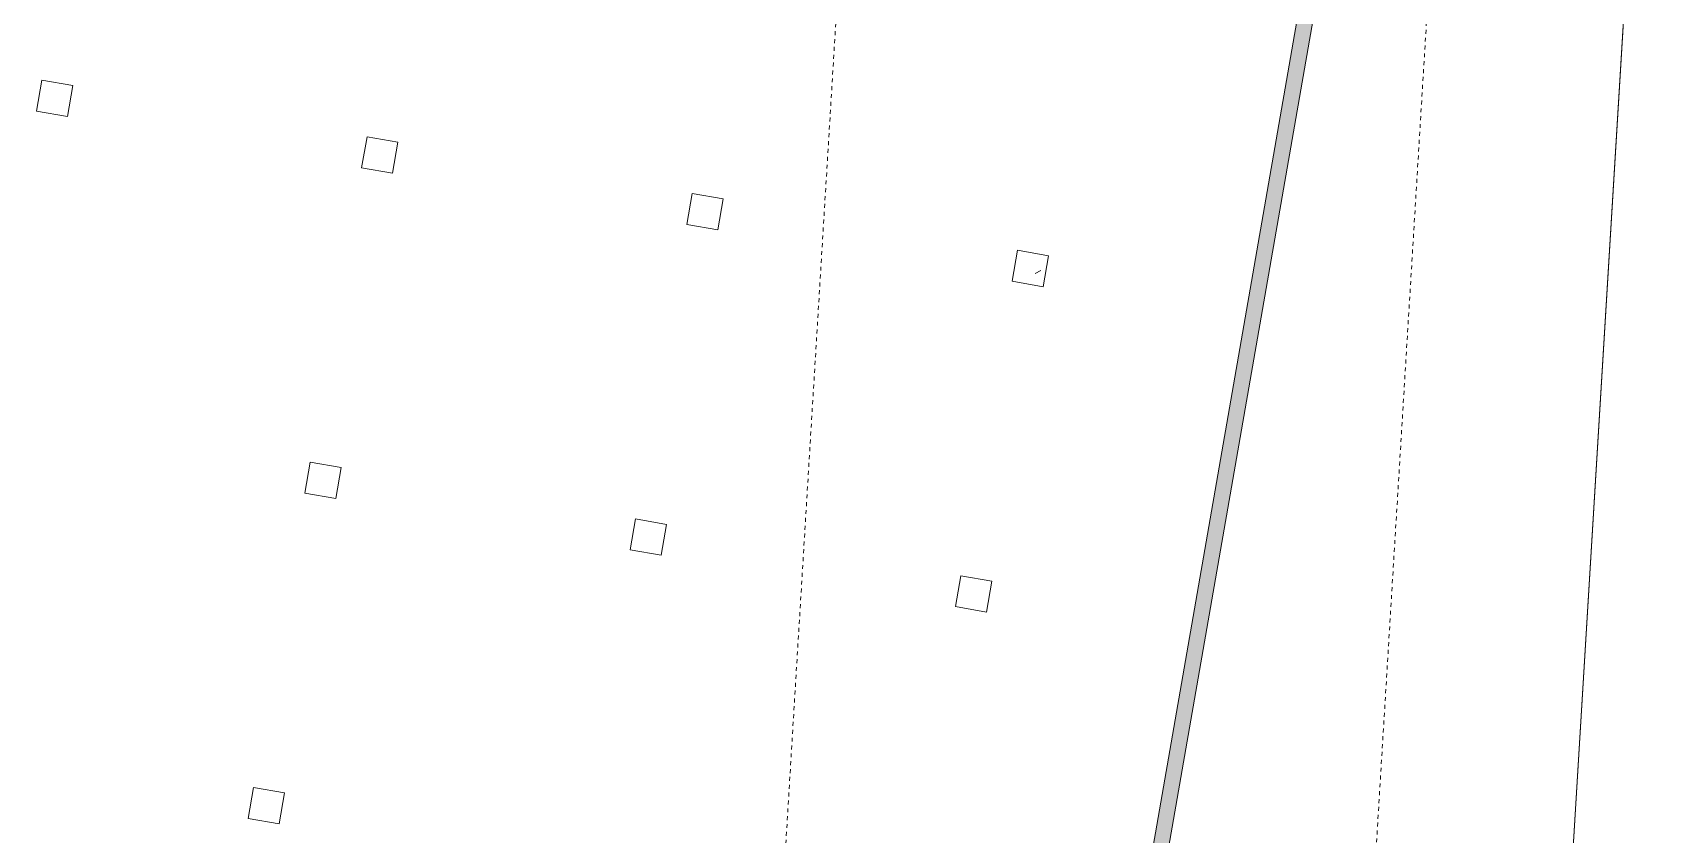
# Model space of a CAD drawing. Extents: x 274235 to 276654, y 142848 to 144425.
# Drawn here: x 275943.09 to 275984.88, y 143092.69 to 143113.07 of the extents above; entities that cross this region are included whole.
import ezdxf

# ---------------------------------------------------------------- set-up
doc = ezdxf.new("R2010")
doc.units = 0
doc.header["$LTSCALE"] = 1.5
doc.linetypes.add('IMPORT-SITE-SETBACK$0$_ACM-G-DASHED _2_', pattern=[19.05, 12.7, -6.35])
doc.linetypes.add('IMPORT-SITE-SETBACK$0$_ACM-G-DIVIDE _2_', pattern=[31.75, 12.7, -6.35, 0, -6.35, 0, -6.35])
doc.layers.get('0').update_dxf_attribs({"linetype": 'CONTINUOUS', "lineweight": 0})
for name, color, linetype, lineweight in [('_ACM-A-DETL', 7, 'CONTINUOUS', 5), ('_ACM-A-SITE-PROP-ESMT', 10, 'CONTINUOUS', 5), ('_ACM-A-WALL-FULL', 6, 'CONTINUOUS', 13), ('_ACM-A-WALL-PATT', 8, 'CONTINUOUS', 9), ('_ACM-S-STRU-CLOS', 5, 'CONTINUOUS', 5), ('SITE for basement_dwg', 8, 'CONTINUOUS', 5), ('SITE-SETBACK$0$_ACM-A-SITE-SETB-GREN', 7, 'IMPORT-SITE-SETBACK$0$_ACM-G-DIVIDE _2_', 18), ('SITE-SETBACK$0$_ACM-A-SITE-SETB-HIRS', 7, 'IMPORT-SITE-SETBACK$0$_ACM-G-DASHED _2_', 18), ('SITE-SETBACK$0$JZD', 250, 'CONTINUOUS', 5)]:
    doc.layers.add(name, color=color, linetype=linetype, lineweight=lineweight)

# ---------------------------------------------------------------- blocks, each defined once
blk = doc.blocks.new('SITE for basement_dwg-3947335-B1_Working')
at = {"layer": 'SITE-SETBACK$0$_ACM-A-SITE-SETB-GREN', "flags": 128}
blk.add_lwpolyline([(97632, 123288), (98317, 99748), (104047, 48720), (105298, 42930)], dxfattribs=at)
at = {"layer": 'SITE-SETBACK$0$_ACM-A-SITE-SETB-HIRS', "flags": 128}
blk.add_lwpolyline([(-37024, 263715), (-36076, 263611), (-34554, 263447), (-33352, 263320), (-32150, 263194), (-30949, 263069), (-29747, 262946), (-28545, 262824), (-27343, 262704), (-26141, 262585), (-24939, 262468), (-23737, 262352), (-22534, 262237), (-21332, 262124), (-20130, 262012), (-18927, 261902), (-17724, 261793), (-16521, 261685), (-15319, 261579), (-14116, 261475), (-12913, 261371), (-11710, 261270), (-10506, 261169), (-9303, 261071), (-8100, 260973), (-6896, 260877), (-5693, 260782), (-4490, 260689), (-3286, 260597), (-2082, 260507), (-879, 260418), (325, 260331), (1529, 260244), (2732, 260160), (3936, 260077), (5140, 259995), (6344, 259915), (7548, 259836), (8752, 259758), (9956, 259682), (11160, 259607), (12364, 259534), (13568, 259462), (14772, 259392), (15976, 259323), (17180, 259255), (18384, 259189), (19588, 259125), (20793, 259062), (21997, 259000), (23201, 258939), (24405, 258880), (25609, 258823), (26813, 258767), (28017, 258712), (29221, 258659), (30425, 258607), (31629, 258556), (32834, 258507), (34038, 258460), (35242, 258414), (36446, 258369), (37649, 258326), (38853, 258284), (40057, 258243), (41261, 258204), (42465, 258167), (43668, 258131), (44872, 258096), (46076, 258062), (47280, 258031), (48483, 258000), (49687, 257971), (50890, 257943), (52094, 257917), (53297, 257892), (54500, 257869), (55703, 257847), (56906, 257826), (58110, 257807), (59312, 257790), (60515, 257773), (61718, 257758), (62921, 257745), (64123, 257733), (65326, 257722), (66529, 257713), (67731, 257705), (68933, 257699), (70135, 257694), (71338, 257690), (72540, 257688), (73739, 257688), (108728, 257688), (113293, 100805), (118869, 51146), (124297, 26010), (123861, 26088), (121198, 26537), (118535, 26965), (115855, 27370), (113185, 27752), (110514, 28114), (107834, 28454), (105151, 28770), (102477, 29064), (101419, 29173), (99333, 29380), (97250, 29572), (95386, 29736), (93329, 29906), (91274, 30066), (89286, 30211), (87281, 30350), (85266, 30483), (82981, 30625), (52802, 29105), (-37025, 33302)], dxfattribs=at)
at = {"layer": 'SITE-SETBACK$0$JZD', "flags": 128}
blk.add_lwpolyline([(113585, 262688), (118285, 101157), (123810, 51955), (130771, 19718), (128236, 20210), (125625, 20697), (123008, 21161), (120385, 21604), (117764, 22025), (115128, 22423), (112494, 22800), (109864, 23157), (107228, 23490), (104585, 23802), (101945, 24092), (100915, 24199), (98857, 24403), (96801, 24592), (94962, 24754), (92929, 24922), (90898, 25080), (88931, 25224)], dxfattribs=at)
blk = doc.blocks.new('M_Concrete-Rectangular-Column - 800 x 800mm-V814-B1_Working')
at = {"layer": '_ACM-S-STRU-CLOS'}
h = blk.add_hatch(dxfattribs=at)
h.set_pattern_fill('FP_513', color=256, style=0, pattern_type=2)
h.set_pattern_definition([(50, (-697804, -654804.6), (3643.682, -318.781), [381, -4191]), (355, (-697804, -654804.6), (-704.856, 3821.136), [304.8, -3352.8]), (100.451, (-697500.5, -654831), (2938.852, 3502.332), [323.8, -3561.801]), (46.184, (-697804, -653788.6), (5421.582, -840.855), [571.5, -6286.5]), (96.636, (-697352.3, -653858.6), (4748.05, 4948.55), [485.7, -5342.702]), (351.184, (-697804, -653788.6), (4748.1, 4948.506), [457.2, -5029.2]), (21, (-697296, -654042.6), (3032.288, -2045.3045), [381, -4191]), (326, (-697296, -654042.6), (1236.042, 3683.762), [304.8, -3352.8]), (71.451, (-697043.4, -654213), (4268.343, 1638.425), [323.8, -3561.801]), (37.5, (-697804.1, -654804.6), (61.772, 1691.1008), [167.64, -3144.52, 167.64, -6601.46]), (37.5, (-697804.1, -654804.6), (61.772, 1691.1008), [-3479.8, -3235.96, 167.64, -3197.86]), (7.5, (-697804.1, -654804.6), (1336.3933, 2003.6115), [167.64, -1772.92, 167.64, -4351.02]), (7.5, (-697804.1, -654804.6), (1336.3933, 2003.6115), [-2108.2, -3068.32, 167.64, -1115.06]), (327.5, (-698937, -654804.6), (2711.8178, -114.5786), [167.64, -1102.36, -9220.2]), (327.5, (-698937, -654804.6), (2711.8178, -114.5786), [-1270, 167.64, -3794.76, -5257.8]), (327.5, (-698937, -654804.6), (2711.8178, -114.5786), [-5232.4, 167.64, -5090.16]), (317.5, (-699445, -654804.6), (2962.5856, 508.5334), [167.64, -1483.36, 167.64, -6197.6]), (317.5, (-699445, -654804.6), (2962.5856, 508.5334), [-1818.64, -2463.8, 167.64, -3566.16])])
h.paths.add_polyline_path([(400, -400), (400, 400), (-400, 400), (-400, -400)])
at = {"layer": '_ACM-A-DETL', "color": 250}
for p, q in [((400, 400), (-400, 400)), ((-400, 400), (-400, -400)), ((400, -400), (400, 400)), ((-400, -400), (400, -400))]:
    blk.add_line(p, q, dxfattribs=at)
blk = doc.blocks.new('M_Concrete-Rectangular-Column - 800 x 800mm-V824-B1_Working')
at = {"layer": '_ACM-A-DETL', "color": 250}
for p, q in [((400, 400), (-400, 400)), ((-400, 400), (-400, -400)), ((400, -400), (400, 400)), ((-400, -400), (400, -400))]:
    blk.add_line(p, q, dxfattribs=at)
blk = doc.blocks.new('M_Concrete-Rectangular-Column - 800 x 800mm-V825-B1_Working')
at = {"layer": '_ACM-S-STRU-CLOS'}
h = blk.add_hatch(dxfattribs=at)
h.set_pattern_fill('FP_520', color=256, style=0, pattern_type=2)
h.set_pattern_definition([(50, (-706204, -646404.6), (3643.682, -318.781), [381, -4191]), (355, (-706204, -646404.6), (-704.856, 3821.136), [304.8, -3352.8]), (100.451, (-705900.5, -646431), (2938.852, 3502.332), [323.8, -3561.801]), (46.184, (-706204, -645388.6), (5421.582, -840.855), [571.5, -6286.5]), (96.636, (-705752.3, -645458.6), (4748.05, 4948.55), [485.7, -5342.702]), (351.184, (-706204, -645388.6), (4748.1, 4948.506), [457.2, -5029.2]), (21, (-705696, -645642.6), (3032.288, -2045.3045), [381, -4191]), (326, (-705696, -645642.6), (1236.042, 3683.762), [304.8, -3352.8]), (71.451, (-705443.4, -645813), (4268.343, 1638.425), [323.8, -3561.801]), (37.5, (-706204.1, -646404.6), (61.772, 1691.1008), [167.64, -3144.52, 167.64, -6601.46]), (37.5, (-706204.1, -646404.6), (61.772, 1691.1008), [-3479.8, -3235.96, 167.64, -3197.86]), (7.5, (-706204.1, -646404.6), (1336.3933, 2003.6115), [167.64, -1772.92, 167.64, -4351.02]), (7.5, (-706204.1, -646404.6), (1336.3933, 2003.6115), [-2108.2, -3068.32, 167.64, -1115.06]), (327.5, (-707337, -646404.6), (2711.8178, -114.5786), [167.64, -1102.36, -9220.2]), (327.5, (-707337, -646404.6), (2711.8178, -114.5786), [-1270, 167.64, -3794.76, -5257.8]), (327.5, (-707337, -646404.6), (2711.8178, -114.5786), [-5232.4, 167.64, -5090.16]), (317.5, (-707845, -646404.6), (2962.5856, 508.5334), [167.64, -1483.36, 167.64, -6197.6]), (317.5, (-707845, -646404.6), (2962.5856, 508.5334), [-1818.64, -2463.8, 167.64, -3566.16])])
h.paths.add_polyline_path([(400, -400), (400, 400), (-400, 400), (-400, -400)])
at = {"layer": '_ACM-A-DETL', "color": 250}
for p, q in [((400, 400), (-400, 400)), ((-400, 400), (-400, -400)), ((400, -400), (400, 400)), ((-400, -400), (400, -400))]:
    blk.add_line(p, q, dxfattribs=at)
blk = doc.blocks.new('M_Concrete-Rectangular-Column - 800 x 800mm-V826-B1_Working')
at = {"layer": '_ACM-S-STRU-CLOS'}
h = blk.add_hatch(dxfattribs=at)
h.set_pattern_fill('FP_521', color=256, style=0, pattern_type=2)
h.set_pattern_definition([(50, (-706204, -638004.6), (3643.682, -318.781), [381, -4191]), (355, (-706204, -638004.6), (-704.856, 3821.136), [304.8, -3352.8]), (100.451, (-705900.5, -638031), (2938.852, 3502.332), [323.8, -3561.801]), (46.184, (-706204, -636988.6), (5421.582, -840.855), [571.5, -6286.5]), (96.636, (-705752.3, -637058.6), (4748.05, 4948.55), [485.7, -5342.702]), (351.184, (-706204, -636988.6), (4748.1, 4948.506), [457.2, -5029.2]), (21, (-705696, -637242.6), (3032.288, -2045.3045), [381, -4191]), (326, (-705696, -637242.6), (1236.042, 3683.762), [304.8, -3352.8]), (71.451, (-705443.4, -637413), (4268.343, 1638.425), [323.8, -3561.801]), (37.5, (-706204.1, -638004.6), (61.772, 1691.1008), [167.64, -3144.52, 167.64, -6601.46]), (37.5, (-706204.1, -638004.6), (61.772, 1691.1008), [-3479.8, -3235.96, 167.64, -3197.86]), (7.5, (-706204.1, -638004.6), (1336.3933, 2003.6115), [167.64, -1772.92, 167.64, -4351.02]), (7.5, (-706204.1, -638004.6), (1336.3933, 2003.6115), [-2108.2, -3068.32, 167.64, -1115.06]), (327.5, (-707337, -638004.6), (2711.8178, -114.5786), [167.64, -1102.36, -9220.2]), (327.5, (-707337, -638004.6), (2711.8178, -114.5786), [-1270, 167.64, -3794.76, -5257.8]), (327.5, (-707337, -638004.6), (2711.8178, -114.5786), [-5232.4, 167.64, -5090.16]), (317.5, (-707845, -638004.6), (2962.5856, 508.5334), [167.64, -1483.36, 167.64, -6197.6]), (317.5, (-707845, -638004.6), (2962.5856, 508.5334), [-1818.64, -2463.8, 167.64, -3566.16])])
h.paths.add_polyline_path([(400, -400), (400, 400), (-400, 400), (-400, -400)])
at = {"layer": '_ACM-A-DETL', "color": 250}
for p, q in [((400, 400), (-400, 400)), ((-400, 400), (-400, -400)), ((400, -400), (400, 400)), ((-400, -400), (400, -400))]:
    blk.add_line(p, q, dxfattribs=at)
blk = doc.blocks.new('M_Concrete-Rectangular-Column - 800 x 800mm-V834-B1_Working')
at = {"layer": '_ACM-A-DETL', "color": 250}
for p, q in [((400, 400), (-400, 400)), ((-400, 400), (-400, -400)), ((400, -400), (400, 400)), ((-400, -400), (400, -400))]:
    blk.add_line(p, q, dxfattribs=at)
blk = doc.blocks.new('M_Concrete-Rectangular-Column - 800 x 800mm-V835-B1_Working')
at = {"layer": '_ACM-A-DETL', "color": 250}
for p, q in [((400, 400), (-400, 400)), ((-400, 400), (-400, -400)), ((400, -400), (400, 400)), ((-400, -400), (400, -400))]:
    blk.add_line(p, q, dxfattribs=at)
blk = doc.blocks.new('M_Concrete-Rectangular-Column - 800 x 800mm-V844-B1_Working')
at = {"layer": '_ACM-S-STRU-CLOS'}
h = blk.add_hatch(dxfattribs=at)
h.set_pattern_fill('FP_532', color=256, style=0, pattern_type=2)
h.set_pattern_definition([(50, (-723004, -654804.6), (3643.682, -318.781), [381, -4191]), (355, (-723004, -654804.6), (-704.856, 3821.136), [304.8, -3352.8]), (100.451, (-722700.5, -654831), (2938.852, 3502.332), [323.8, -3561.801]), (46.184, (-723004, -653788.6), (5421.582, -840.855), [571.5, -6286.5]), (96.636, (-722552.3, -653858.6), (4748.05, 4948.551), [485.7, -5342.702]), (351.184, (-723004, -653788.6), (4748.1, 4948.506), [457.2, -5029.2]), (21, (-722496, -654042.6), (3032.288, -2045.3045), [381, -4191]), (326, (-722496, -654042.6), (1236.042, 3683.762), [304.8, -3352.8]), (71.451, (-722243.4, -654213), (4268.343, 1638.425), [323.8, -3561.801]), (37.5, (-723004.1, -654804.6), (61.772, 1691.1008), [167.64, -3144.52, 167.64, -6601.46]), (37.5, (-723004.1, -654804.6), (61.772, 1691.1008), [-3479.8, -3235.96, 167.64, -3197.86]), (7.5, (-723004.1, -654804.6), (1336.3933, 2003.6115), [167.64, -1772.92, 167.64, -4351.02]), (7.5, (-723004.1, -654804.6), (1336.3933, 2003.6115), [-2108.2, -3068.32, 167.64, -1115.06]), (327.5, (-724137, -654804.6), (2711.8178, -114.5786), [167.64, -1102.36, -9220.2]), (327.5, (-724137, -654804.6), (2711.8178, -114.5786), [-1270, 167.64, -3794.76, -5257.8]), (327.5, (-724137, -654804.6), (2711.8178, -114.5786), [-5232.4, 167.64, -5090.16]), (317.5, (-724645, -654804.6), (2962.5856, 508.5334), [167.64, -1483.36, 167.64, -6197.6]), (317.5, (-724645, -654804.6), (2962.5856, 508.5334), [-1818.64, -2463.8, 167.64, -3566.16])])
h.paths.add_polyline_path([(400, -400), (400, 400), (-400, 400), (-400, -400)])
at = {"layer": '_ACM-A-DETL', "color": 250}
for p, q in [((400, 400), (-400, 400)), ((-400, 400), (-400, -400)), ((400, -400), (400, 400)), ((-400, -400), (400, -400))]:
    blk.add_line(p, q, dxfattribs=at)
blk = doc.blocks.new('M_Concrete-Rectangular-Column - 800 x 800mm-V845-B1_Working')
at = {"layer": '_ACM-A-DETL', "color": 250}
for p, q in [((400, 400), (-400, 400)), ((-400, 400), (-400, -400)), ((400, -400), (400, 400)), ((-400, -400), (400, -400))]:
    blk.add_line(p, q, dxfattribs=at)
blk = doc.blocks.new('Family - ___-3630293-B1_Working')
at = {"layer": '_ACM-A-SITE-PROP-ESMT'}
blk.add_line((735591, 674274), (741116, 625072), dxfattribs=at)
blk = doc.blocks.new('BASEMENT20250512')
at = {"layer": '_ACM-A-WALL-PATT', "lineweight": 5}
blk.add_hatch(color=256, dxfattribs=at).paths.add_polyline_path([(728604.1244, 612804.5658), (729004.1244, 612804.5658), (729004.1244, 703104.5655), (728604.1244, 703104.5655), (728604.1244, 625629.4462)])
at = {"layer": '_ACM-A-WALL-FULL', "lineweight": 9}
for p, q in [((729004.1244, 612404.5658), (729004.1244, 703104.5655)), ((728604.1244, 702704.5655), (728604.1244, 638404.5657))]:
    blk.add_line(p, q, dxfattribs=at)
at = {"layer": '_ACM-A-SITE-PROP-ESMT'}
blk.add_blockref('Family - ___-3630293-B1_Working', (0, 0), dxfattribs=at)
at = {"layer": '_ACM-S-STRU-CLOS'}
for name, p in [('M_Concrete-Rectangular-Column - 800 x 800mm-V814-B1_Working', (697804.1245, 654804.5656)), ('M_Concrete-Rectangular-Column - 800 x 800mm-V824-B1_Working', (706204.1245, 654804.5656)), ('M_Concrete-Rectangular-Column - 800 x 800mm-V834-B1_Working', (714604.1245, 654804.5656)), ('M_Concrete-Rectangular-Column - 800 x 800mm-V844-B1_Working', (723004.1244, 654804.5656)), ('M_Concrete-Rectangular-Column - 800 x 800mm-V825-B1_Working', (706204.1245, 646404.5657)), ('M_Concrete-Rectangular-Column - 800 x 800mm-V835-B1_Working', (714604.1245, 646404.5657)), ('M_Concrete-Rectangular-Column - 800 x 800mm-V845-B1_Working', (723004.1244, 646404.5657)), ('M_Concrete-Rectangular-Column - 800 x 800mm-V826-B1_Working', (706204.1245, 638004.5657))]:
    blk.add_blockref(name, p, dxfattribs=at)
at = {"layer": 'SITE for basement_dwg', "color": 250}
blk.add_blockref('SITE for basement_dwg-3947335-B1_Working', (617306.3804, 573116.7708), dxfattribs=at)
blk = doc.blocks.new('Family - ___-3630293-F5_Working')
at = {"layer": '_ACM-A-SITE-PROP-ESMT'}
blk.add_line((735591, 674274), (741116, 625072), dxfattribs=at)
blk = doc.blocks.new('5f0512')
at = {"layer": '_ACM-A-SITE-PROP-ESMT'}
blk.add_blockref('Family - ___-3630293-F5_Working', (-1000204.1235, -730404.5654), dxfattribs=at)

msp = doc.modelspace()

# ---------------------------------------------------------------- block references
at = {"xscale": 0.0009999999999999994, "yscale": 0.001, "zscale": 0.001, "rotation": 350.1075696352769}
msp.add_blockref('BASEMENT20250512', (275143.722, 142586.221), dxfattribs=at)

# ---------------------------------------------------------------- next in the draw order: block references
msp.add_blockref('5f0512', (276254.538, 143133.932), dxfattribs=at)

doc.saveas('drawing.dxf')
